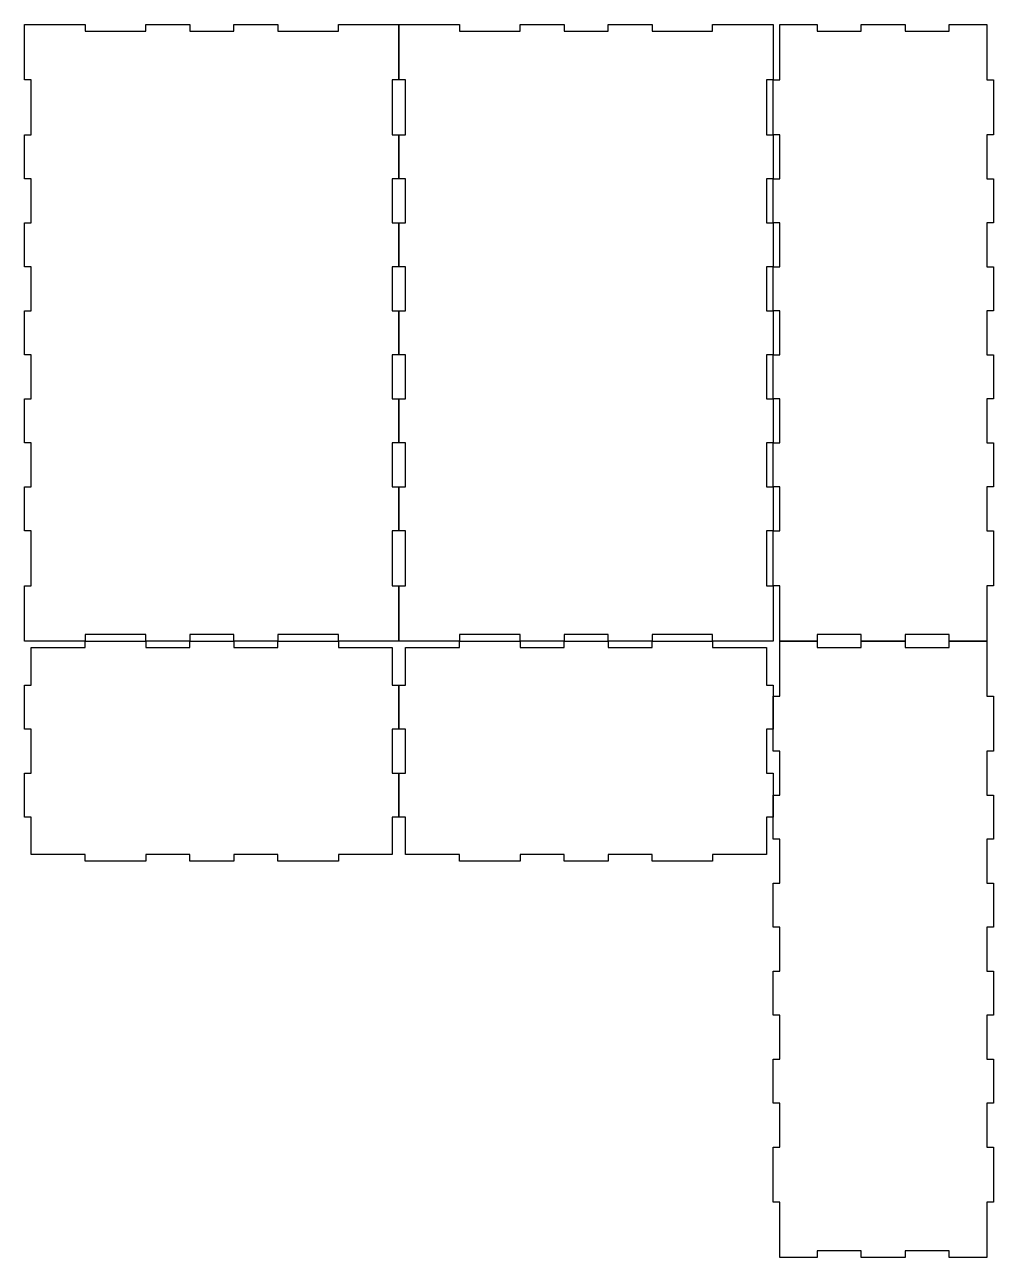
# Model space of a CAD drawing. Header units: inches. Extents: x 0.5 to 44.5, y 22 to 78.
import ezdxf

# ---------------------------------------------------------------- set-up
doc = ezdxf.new("R2010")
doc.units = ezdxf.units.IN
doc.header["$MEASUREMENT"] = 0
doc.layers.add('Layer 1', color=7, linetype='Continuous')

# ---------------------------------------------------------------- blocks, each defined once
blk = doc.blocks.new('block 2')
at = {"layer": 'Layer 1', "color": 7, "lineweight": 30, "true_color": 0xffffff}
blk.add_lwpolyline([(0.49, 78.006), (3.24, 78.006), (3.24, 77.706), (5.99, 77.706), (5.99, 78.006), (7.99, 78.006), (7.99, 77.706), (9.99, 77.706), (9.99, 78.006), (11.99, 78.006), (11.99, 77.706), (14.74, 77.706), (14.74, 78.006), (17.49, 78.006), (17.49, 75.506), (17.19, 75.506), (17.19, 73.006), (17.49, 73.006), (17.49, 71.006), (17.19, 71.006), (17.19, 69.006), (17.49, 69.006), (17.49, 67.006), (17.19, 67.006), (17.19, 65.006), (17.49, 65.006), (17.49, 63.006), (17.19, 63.006), (17.19, 61.006), (17.49, 61.006), (17.49, 59.006), (17.19, 59.006), (17.19, 57.006), (17.49, 57.006), (17.49, 55.006), (17.19, 55.006), (17.19, 52.506), (17.49, 52.506), (17.49, 50.006), (14.74, 50.006), (14.74, 50.306), (11.99, 50.306), (11.99, 50.006), (9.99, 50.006), (9.99, 50.306), (7.99, 50.306), (7.99, 50.006), (5.99, 50.006), (5.99, 50.306), (3.24, 50.306), (3.24, 50.006), (0.49, 50.006), (0.49, 52.506), (0.79, 52.506), (0.79, 55.006), (0.49, 55.006), (0.49, 57.006), (0.79, 57.006), (0.79, 59.006), (0.49, 59.006), (0.49, 61.006), (0.79, 61.006), (0.79, 63.006), (0.49, 63.006), (0.49, 65.006), (0.79, 65.006), (0.79, 67.006), (0.49, 67.006), (0.49, 69.006), (0.79, 69.006), (0.79, 71.006), (0.49, 71.006), (0.49, 73.006), (0.79, 73.006), (0.79, 75.506), (0.49, 75.506), (0.49, 78.006)], dxfattribs=at)
blk = doc.blocks.new('block 3')
at = {"layer": 'Layer 1', "color": 7, "lineweight": 30, "true_color": 0xffffff}
blk.add_lwpolyline([(17.49, 78.006), (20.24, 78.006), (20.24, 77.706), (22.99, 77.706), (22.99, 78.006), (24.99, 78.006), (24.99, 77.706), (26.99, 77.706), (26.99, 78.006), (28.99, 78.006), (28.99, 77.706), (31.74, 77.706), (31.74, 78.006), (34.49, 78.006), (34.49, 75.506), (34.19, 75.506), (34.19, 73.006), (34.49, 73.006), (34.49, 71.006), (34.19, 71.006), (34.19, 69.006), (34.49, 69.006), (34.49, 67.006), (34.19, 67.006), (34.19, 65.006), (34.49, 65.006), (34.49, 63.006), (34.19, 63.006), (34.19, 61.006), (34.49, 61.006), (34.49, 59.006), (34.19, 59.006), (34.19, 57.006), (34.49, 57.006), (34.49, 55.006), (34.19, 55.006), (34.19, 52.506), (34.49, 52.506), (34.49, 50.006), (31.74, 50.006), (31.74, 50.306), (28.99, 50.306), (28.99, 50.006), (26.99, 50.006), (26.99, 50.306), (24.99, 50.306), (24.99, 50.006), (22.99, 50.006), (22.99, 50.306), (20.24, 50.306), (20.24, 50.006), (17.49, 50.006), (17.49, 52.506), (17.79, 52.506), (17.79, 55.006), (17.49, 55.006), (17.49, 57.006), (17.79, 57.006), (17.79, 59.006), (17.49, 59.006), (17.49, 61.006), (17.79, 61.006), (17.79, 63.006), (17.49, 63.006), (17.49, 65.006), (17.79, 65.006), (17.79, 67.006), (17.49, 67.006), (17.49, 69.006), (17.79, 69.006), (17.79, 71.006), (17.49, 71.006), (17.49, 73.006), (17.79, 73.006), (17.79, 75.506), (17.49, 75.506), (17.49, 78.006)], dxfattribs=at)
blk = doc.blocks.new('block 4')
at = {"layer": 'Layer 1', "color": 7, "lineweight": 30, "true_color": 0xffffff}
blk.add_lwpolyline([(34.79, 78.006), (36.49, 78.006), (36.49, 77.706), (38.49, 77.706), (38.49, 78.006), (40.49, 78.006), (40.49, 77.706), (42.49, 77.706), (42.49, 78.006), (44.19, 78.006), (44.19, 75.506), (44.49, 75.506), (44.49, 73.006), (44.19, 73.006), (44.19, 71.006), (44.49, 71.006), (44.49, 69.006), (44.19, 69.006), (44.19, 67.006), (44.49, 67.006), (44.49, 65.006), (44.19, 65.006), (44.19, 63.006), (44.49, 63.006), (44.49, 61.006), (44.19, 61.006), (44.19, 59.006), (44.49, 59.006), (44.49, 57.006), (44.19, 57.006), (44.19, 55.006), (44.49, 55.006), (44.49, 52.506), (44.19, 52.506), (44.19, 50.006), (42.49, 50.006), (42.49, 50.306), (40.49, 50.306), (40.49, 50.006), (38.49, 50.006), (38.49, 50.306), (36.49, 50.306), (36.49, 50.006), (34.79, 50.006), (34.79, 52.506), (34.49, 52.506), (34.49, 55.006), (34.79, 55.006), (34.79, 57.006), (34.49, 57.006), (34.49, 59.006), (34.79, 59.006), (34.79, 61.006), (34.49, 61.006), (34.49, 63.006), (34.79, 63.006), (34.79, 65.006), (34.49, 65.006), (34.49, 67.006), (34.79, 67.006), (34.79, 69.006), (34.49, 69.006), (34.49, 71.006), (34.79, 71.006), (34.79, 73.006), (34.49, 73.006), (34.49, 75.506), (34.79, 75.506), (34.79, 78.006)], dxfattribs=at)
blk = doc.blocks.new('block 5')
at = {"layer": 'Layer 1', "color": 7, "lineweight": 30, "true_color": 0xffffff}
blk.add_lwpolyline([(34.79, 50.006), (36.49, 50.006), (36.49, 49.706), (38.49, 49.706), (38.49, 50.006), (40.49, 50.006), (40.49, 49.706), (42.49, 49.706), (42.49, 50.006), (44.19, 50.006), (44.19, 47.506), (44.49, 47.506), (44.49, 45.006), (44.19, 45.006), (44.19, 43.006), (44.49, 43.006), (44.49, 41.006), (44.19, 41.006), (44.19, 39.006), (44.49, 39.006), (44.49, 37.006), (44.19, 37.006), (44.19, 35.006), (44.49, 35.006), (44.49, 33.006), (44.19, 33.006), (44.19, 31.006), (44.49, 31.006), (44.49, 29.006), (44.19, 29.006), (44.19, 27.006), (44.49, 27.006), (44.49, 24.506), (44.19, 24.506), (44.19, 22.006), (42.49, 22.006), (42.49, 22.306), (40.49, 22.306), (40.49, 22.006), (38.49, 22.006), (38.49, 22.306), (36.49, 22.306), (36.49, 22.006), (34.79, 22.006), (34.79, 24.506), (34.49, 24.506), (34.49, 27.006), (34.79, 27.006), (34.79, 29.006), (34.49, 29.006), (34.49, 31.006), (34.79, 31.006), (34.79, 33.006), (34.49, 33.006), (34.49, 35.006), (34.79, 35.006), (34.79, 37.006), (34.49, 37.006), (34.49, 39.006), (34.79, 39.006), (34.79, 41.006), (34.49, 41.006), (34.49, 43.006), (34.79, 43.006), (34.79, 45.006), (34.49, 45.006), (34.49, 47.506), (34.79, 47.506), (34.79, 50.006)], dxfattribs=at)
blk = doc.blocks.new('block 6')
at = {"layer": 'Layer 1', "color": 7, "lineweight": 30, "true_color": 0xffffff}
blk.add_lwpolyline([(0.79, 49.706), (3.24, 49.706), (3.24, 50.006), (5.99, 50.006), (5.99, 49.706), (7.99, 49.706), (7.99, 50.006), (9.99, 50.006), (9.99, 49.706), (11.99, 49.706), (11.99, 50.006), (14.74, 50.006), (14.74, 49.706), (17.19, 49.706), (17.19, 48.006), (17.49, 48.006), (17.49, 46.006), (17.19, 46.006), (17.19, 44.006), (17.49, 44.006), (17.49, 42.006), (17.19, 42.006), (17.19, 40.306), (14.74, 40.306), (14.74, 40.006), (11.99, 40.006), (11.99, 40.306), (9.99, 40.306), (9.99, 40.006), (7.99, 40.006), (7.99, 40.306), (5.99, 40.306), (5.99, 40.006), (3.24, 40.006), (3.24, 40.306), (0.79, 40.306), (0.79, 42.006), (0.49, 42.006), (0.49, 44.006), (0.79, 44.006), (0.79, 46.006), (0.49, 46.006), (0.49, 48.006), (0.79, 48.006), (0.79, 49.706)], dxfattribs=at)
blk = doc.blocks.new('block 7')
at = {"layer": 'Layer 1', "color": 7, "lineweight": 30, "true_color": 0xffffff}
blk.add_lwpolyline([(17.79, 49.706), (20.24, 49.706), (20.24, 50.006), (22.99, 50.006), (22.99, 49.706), (24.99, 49.706), (24.99, 50.006), (26.99, 50.006), (26.99, 49.706), (28.99, 49.706), (28.99, 50.006), (31.74, 50.006), (31.74, 49.706), (34.19, 49.706), (34.19, 48.006), (34.49, 48.006), (34.49, 46.006), (34.19, 46.006), (34.19, 44.006), (34.49, 44.006), (34.49, 42.006), (34.19, 42.006), (34.19, 40.306), (31.74, 40.306), (31.74, 40.006), (28.99, 40.006), (28.99, 40.306), (26.99, 40.306), (26.99, 40.006), (24.99, 40.006), (24.99, 40.306), (22.99, 40.306), (22.99, 40.006), (20.24, 40.006), (20.24, 40.306), (17.79, 40.306), (17.79, 42.006), (17.49, 42.006), (17.49, 44.006), (17.79, 44.006), (17.79, 46.006), (17.49, 46.006), (17.49, 48.006), (17.79, 48.006), (17.79, 49.706)], dxfattribs=at)

msp = doc.modelspace()

# ---------------------------------------------------------------- block references
at = {"layer": 'Layer 1'}
for name in ['block 2', 'block 3', 'block 4', 'block 6', 'block 7', 'block 5']:
    msp.add_blockref(name, (0, 0), dxfattribs=at)

doc.saveas('drawing.dxf')
